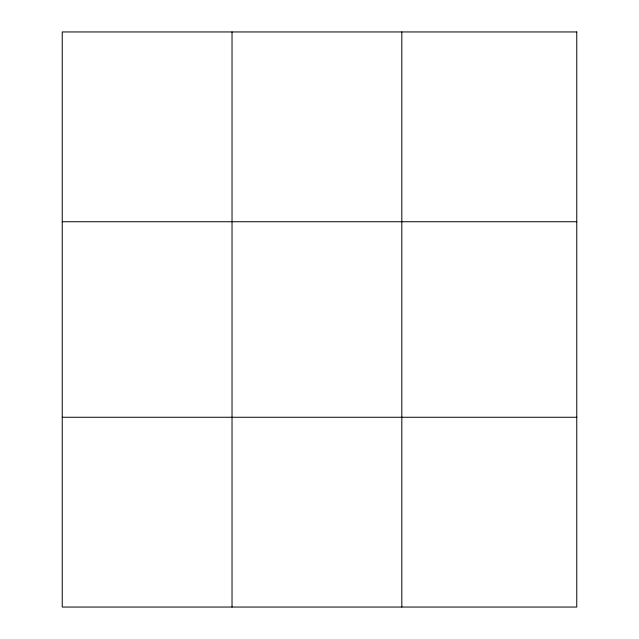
<?xml version="1.0" encoding="UTF-8"?>
<svg xmlns="http://www.w3.org/2000/svg" width="639" height="639" viewBox="0 0 639 639"><rect width="100%" height="100%" fill="white"/><g stroke="black" fill="none" stroke-linecap="round" stroke-linejoin="round"><path stroke-width="0.96" d="M232.029 31.95L232.029 607.05M401.819 31.95L401.819 607.05M62.239 221.733L576.761 221.733M62.239 417.267L576.761 417.267M576.761 31.95L576.761 607.05L62.239 607.05L62.239 31.95L576.761 31.95"/></g></svg>
